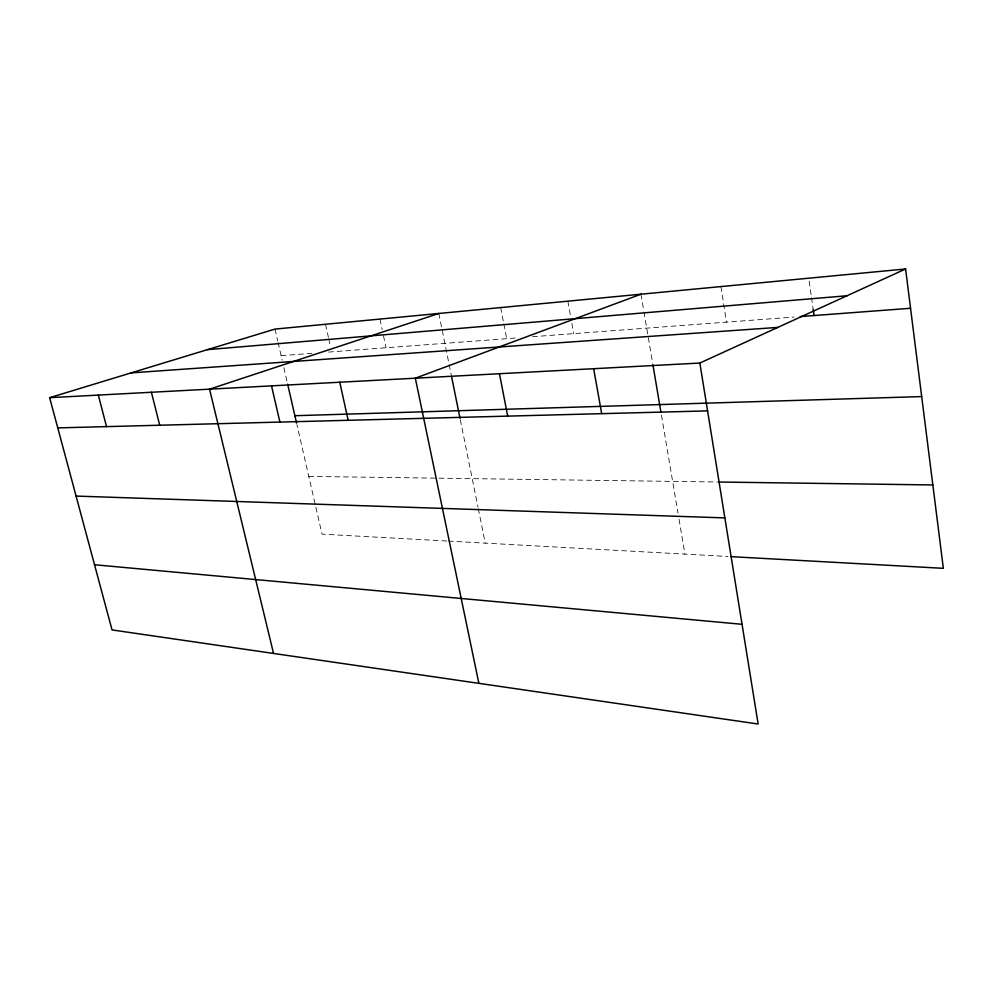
<?xml version="1.0" encoding="UTF-8"?>
<svg xmlns="http://www.w3.org/2000/svg" width="993" height="993" viewBox="0 0 993 993"><rect width="100%" height="100%" fill="white"/><g stroke="black" fill="none" stroke-linecap="round" stroke-linejoin="round"><path stroke-width="0.74" stroke-dasharray="4.96 3.72" d="M281.106 355.643L313.242 353.223M328.546 352.081L515.789 337.992M532.558 336.726L794.077 317.052M308.786 476.404L717.492 482.002M446.776 541.011L322.017 534.147L296.907 424.594M448.315 541.098L728.006 556.49M275.011 329.08L277.717 340.884M278.065 342.362L282.136 360.149M283.861 367.658L287.647 384.179M325.518 324.264L328.41 337.335M328.72 338.787L330.334 346.036M379.959 319.076L382.193 329.639M383.472 335.684L386.029 347.749M438.807 313.478L451.207 374.783M460.305 419.778L477.981 507.138M478.278 508.639L485.254 543.134M500.671 307.569L503.525 322.39M503.811 323.867L506.653 338.675M567.835 301.177L570.503 315.923M571.831 323.308L573.706 333.623M640.969 294.201L643.712 310.437M643.96 311.901L652.662 363.301M661.425 415.124L678.02 513.207M679.038 519.265L684.934 554.119M720.943 286.58L726.491 322.129M809.171 281.205L811.293 296.137M811.504 297.627L813.193 309.568"/><path stroke-width="1.49" d="M699.854 363.041L758.143 724.021L112.035 629.922L49.65 397.684L699.854 363.041L905.591 268.979L943.35 568.331L731.084 556.651M640.969 294.201L415.335 378.196L478.874 683.345M438.807 313.478L209.548 389.169L273.547 653.444M49.65 397.684L275.011 329.08L905.591 268.979M207.475 349.648L847.054 295.753M800.221 316.581L910.556 308.277M131.175 372.871L777.804 327.405M294.871 415.719L921.69 396.579M57.768 427.896L707.587 410.891M719.044 482.027L932.837 484.956M76.076 496.078L724.865 517.899M94.521 564.744L742.044 624.299M98.319 395.09L106.536 426.63M151.408 392.26L159.712 425.227M271.511 385.867L279.914 422.087M287.647 384.179L296.572 423.117M339.767 382.231L348.171 420.3M451.505 376.273L460.007 418.264M499.454 373.716L507.696 416.129M593.653 368.701L601.696 413.671M652.922 364.828L660.916 412.107M813.193 309.568L814.049 315.551"/></g></svg>
